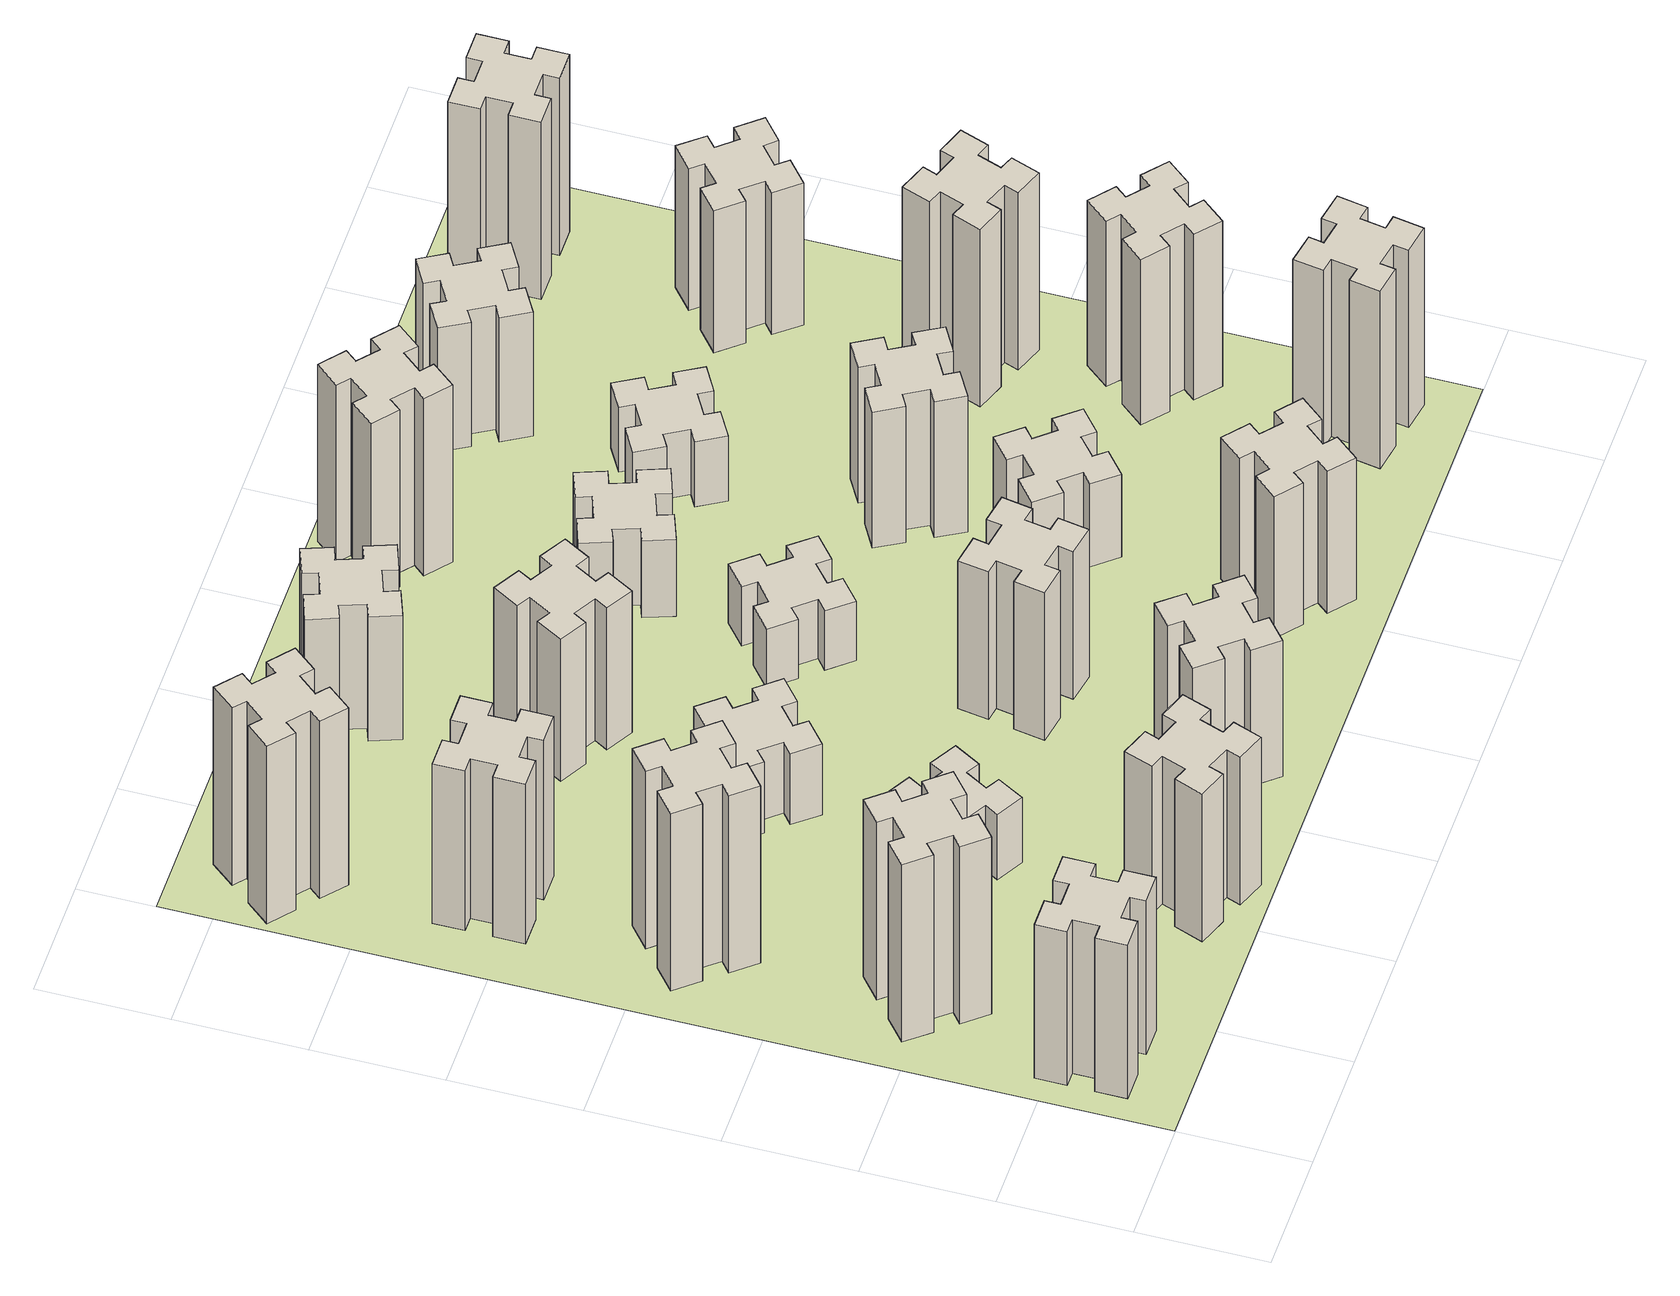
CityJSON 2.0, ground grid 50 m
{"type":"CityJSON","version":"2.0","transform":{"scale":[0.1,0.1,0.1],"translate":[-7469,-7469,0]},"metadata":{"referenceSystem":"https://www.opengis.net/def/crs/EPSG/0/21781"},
"CityObjects":{
"building1":{"type":"Building","attributes":{"class":"1000","function":"1000","usage":"1000","yearOfConstruction":2016,"roofType":"1000","measuredHeight":78,"storeysAboveGround":30,"storeysBelowGround":0},"geometry":[{"type":"Solid","lod":"1","boundaries":[[[[0,1,2,3,4,5,6,7,8,9,10,11,12,13,14,15,16,17,18,19]],[[17,16,20,21]],[[16,15,22,20]],[[15,14,23,22]],[[14,13,24,23]],[[13,12,25,24]],[[12,11,26,25]],[[11,10,27,26]],[[10,9,28,27]],[[9,8,29,28]],[[8,7,30,29]],[[7,6,31,30]],[[6,5,32,31]],[[5,4,33,32]],[[4,3,34,33]],[[3,2,35,34]],[[2,1,36,35]],[[1,0,37,36]],[[0,19,38,37]],[[19,18,39,38]],[[18,17,21,39]],[[24,25,26,27,28,29,30,31,32,33,34,35,36,37,38,39,21,20,22,23]]]]}]},
"building2":{"type":"Building","attributes":{"class":"1000","function":"1000","usage":"1000","yearOfConstruction":2016,"roofType":"1000","measuredHeight":90,"storeysAboveGround":30,"storeysBelowGround":0},"geometry":[{"type":"Solid","lod":"1","boundaries":[[[[40,41,42,43,44,45,46,47,48,49,50,51,52,53,54,55,56,57,58,59]],[[57,56,60,61]],[[56,55,62,60]],[[55,54,63,62]],[[54,53,64,63]],[[53,52,65,64]],[[52,51,66,65]],[[51,50,67,66]],[[50,49,68,67]],[[49,48,69,68]],[[48,47,70,69]],[[47,46,71,70]],[[46,45,72,71]],[[45,44,73,72]],[[44,43,74,73]],[[43,42,75,74]],[[42,41,76,75]],[[41,40,77,76]],[[40,59,78,77]],[[59,58,79,78]],[[58,57,61,79]],[[64,65,66,67,68,69,70,71,72,73,74,75,76,77,78,79,61,60,62,63]]]]}]},
"building3":{"type":"Building","attributes":{"class":"1000","function":"1000","usage":"1000","yearOfConstruction":2016,"roofType":"1000","measuredHeight":90,"storeysAboveGround":30,"storeysBelowGround":0},"geometry":[{"type":"Solid","lod":"1","boundaries":[[[[80,81,82,83,84,85,86,87,88,89,90,91,92,93,94,95,96,97,98,99]],[[97,96,100,101]],[[96,95,102,100]],[[95,94,103,102]],[[94,93,104,103]],[[93,92,105,104]],[[92,91,106,105]],[[91,90,107,106]],[[90,89,108,107]],[[89,88,109,108]],[[88,87,110,109]],[[87,86,111,110]],[[86,85,112,111]],[[85,84,113,112]],[[84,83,114,113]],[[83,82,115,114]],[[82,81,116,115]],[[81,80,117,116]],[[80,99,118,117]],[[99,98,119,118]],[[98,97,101,119]],[[104,105,106,107,108,109,110,111,112,113,114,115,116,117,118,119,101,100,102,103]]]]}]},
"building4":{"type":"Building","attributes":{"class":"1000","function":"1000","usage":"1000","yearOfConstruction":2016,"roofType":"1000","measuredHeight":81,"storeysAboveGround":30,"storeysBelowGround":0},"geometry":[{"type":"Solid","lod":"1","boundaries":[[[[120,121,122,123,124,125,126,127,128,129,130,131,132,133,134,135,136,137,138,139]],[[137,136,140,141]],[[136,135,142,140]],[[135,134,143,142]],[[134,133,144,143]],[[133,132,145,144]],[[132,131,146,145]],[[131,130,147,146]],[[130,129,148,147]],[[129,128,149,148]],[[128,127,150,149]],[[127,126,151,150]],[[126,125,152,151]],[[125,124,153,152]],[[124,123,154,153]],[[123,122,155,154]],[[122,121,156,155]],[[121,120,157,156]],[[120,139,158,157]],[[139,138,159,158]],[[138,137,141,159]],[[144,145,146,147,148,149,150,151,152,153,154,155,156,157,158,159,141,140,142,143]]]]}]},
"building5":{"type":"Building","attributes":{"class":"1000","function":"1000","usage":"1000","yearOfConstruction":2016,"roofType":"1000","measuredHeight":75,"storeysAboveGround":30,"storeysBelowGround":0},"geometry":[{"type":"Solid","lod":"1","boundaries":[[[[160,161,162,163,164,165,166,167,168,169,170,171,172,173,174,175,176,177,178,179]],[[177,176,180,181]],[[176,175,182,180]],[[175,174,183,182]],[[174,173,184,183]],[[173,172,185,184]],[[172,171,186,185]],[[171,170,187,186]],[[170,169,188,187]],[[169,168,189,188]],[[168,167,190,189]],[[167,166,191,190]],[[166,165,192,191]],[[165,164,193,192]],[[164,163,194,193]],[[163,162,195,194]],[[162,161,196,195]],[[161,160,197,196]],[[160,179,198,197]],[[179,178,199,198]],[[178,177,181,199]],[[184,185,186,187,188,189,190,191,192,193,194,195,196,197,198,199,181,180,182,183]]]]}]},
"building6":{"type":"Building","attributes":{"class":"1000","function":"1000","usage":"1000","yearOfConstruction":2016,"roofType":"1000","measuredHeight":90,"storeysAboveGround":30,"storeysBelowGround":0},"geometry":[{"type":"Solid","lod":"1","boundaries":[[[[200,201,202,203,204,205,206,207,208,209,210,211,212,213,214,215,216,217,218,219]],[[217,216,220,221]],[[216,215,222,220]],[[215,214,223,222]],[[214,213,224,223]],[[213,212,225,224]],[[212,211,226,225]],[[211,210,227,226]],[[210,209,228,227]],[[209,208,229,228]],[[208,207,230,229]],[[207,206,231,230]],[[206,205,232,231]],[[205,204,233,232]],[[204,203,234,233]],[[203,202,235,234]],[[202,201,236,235]],[[201,200,237,236]],[[200,219,238,237]],[[219,218,239,238]],[[218,217,221,239]],[[224,225,226,227,228,229,230,231,232,233,234,235,236,237,238,239,221,220,222,223]]]]}]},
"building7":{"type":"Building","attributes":{"class":"1000","function":"1000","usage":"1000","yearOfConstruction":2016,"roofType":"1000","measuredHeight":33,"storeysAboveGround":30,"storeysBelowGround":0},"geometry":[{"type":"Solid","lod":"1","boundaries":[[[[240,241,242,243,244,245,246,247,248,249,250,251,252,253,254,255,256,257,258,259]],[[257,256,260,261]],[[256,255,262,260]],[[255,254,263,262]],[[254,253,264,263]],[[253,252,265,264]],[[252,251,266,265]],[[251,250,267,266]],[[250,249,268,267]],[[249,248,269,268]],[[248,247,270,269]],[[247,246,271,270]],[[246,245,272,271]],[[245,244,273,272]],[[244,243,274,273]],[[243,242,275,274]],[[242,241,276,275]],[[241,240,277,276]],[[240,259,278,277]],[[259,258,279,278]],[[258,257,261,279]],[[264,265,266,267,268,269,270,271,272,273,274,275,276,277,278,279,261,260,262,263]]]]}]},
"building8":{"type":"Building","attributes":{"class":"1000","function":"1000","usage":"1000","yearOfConstruction":2016,"roofType":"1000","measuredHeight":36,"storeysAboveGround":30,"storeysBelowGround":0},"geometry":[{"type":"Solid","lod":"1","boundaries":[[[[280,281,282,283,284,285,286,287,288,289,290,291,292,293,294,295,296,297,298,299]],[[297,296,300,301]],[[296,295,302,300]],[[295,294,303,302]],[[294,293,304,303]],[[293,292,305,304]],[[292,291,306,305]],[[291,290,307,306]],[[290,289,308,307]],[[289,288,309,308]],[[288,287,310,309]],[[287,286,311,310]],[[286,285,312,311]],[[285,284,313,312]],[[284,283,314,313]],[[283,282,315,314]],[[282,281,316,315]],[[281,280,317,316]],[[280,299,318,317]],[[299,298,319,318]],[[298,297,301,319]],[[304,305,306,307,308,309,310,311,312,313,314,315,316,317,318,319,301,300,302,303]]]]}]},
"building9":{"type":"Building","attributes":{"class":"1000","function":"1000","usage":"1000","yearOfConstruction":2016,"roofType":"1000","measuredHeight":69,"storeysAboveGround":30,"storeysBelowGround":0},"geometry":[{"type":"Solid","lod":"1","boundaries":[[[[320,321,322,323,324,325,326,327,328,329,330,331,332,333,334,335,336,337,338,339]],[[337,336,340,341]],[[336,335,342,340]],[[335,334,343,342]],[[334,333,344,343]],[[333,332,345,344]],[[332,331,346,345]],[[331,330,347,346]],[[330,329,348,347]],[[329,328,349,348]],[[328,327,350,349]],[[327,326,351,350]],[[326,325,352,351]],[[325,324,353,352]],[[324,323,354,353]],[[323,322,355,354]],[[322,321,356,355]],[[321,320,357,356]],[[320,339,358,357]],[[339,338,359,358]],[[338,337,341,359]],[[344,345,346,347,348,349,350,351,352,353,354,355,356,357,358,359,341,340,342,343]]]]}]},
"building10":{"type":"Building","attributes":{"class":"1000","function":"1000","usage":"1000","yearOfConstruction":2016,"roofType":"1000","measuredHeight":72,"storeysAboveGround":30,"storeysBelowGround":0},"geometry":[{"type":"Solid","lod":"1","boundaries":[[[[360,361,362,363,364,365,366,367,368,369,370,371,372,373,374,375,376,377,378,379]],[[377,376,380,381]],[[376,375,382,380]],[[375,374,383,382]],[[374,373,384,383]],[[373,372,385,384]],[[372,371,386,385]],[[371,370,387,386]],[[370,369,388,387]],[[369,368,389,388]],[[368,367,390,389]],[[367,366,391,390]],[[366,365,392,391]],[[365,364,393,392]],[[364,363,394,393]],[[363,362,395,394]],[[362,361,396,395]],[[361,360,397,396]],[[360,379,398,397]],[[379,378,399,398]],[[378,377,381,399]],[[384,385,386,387,388,389,390,391,392,393,394,395,396,397,398,399,381,380,382,383]]]]}]},
"building11":{"type":"Building","attributes":{"class":"1000","function":"1000","usage":"1000","yearOfConstruction":2016,"roofType":"1000","measuredHeight":63,"storeysAboveGround":30,"storeysBelowGround":0},"geometry":[{"type":"Solid","lod":"1","boundaries":[[[[400,401,402,403,404,405,406,407,408,409,410,411,412,413,414,415,416,417,418,419]],[[417,416,420,421]],[[416,415,422,420]],[[415,414,423,422]],[[414,413,424,423]],[[413,412,425,424]],[[412,411,426,425]],[[411,410,427,426]],[[410,409,428,427]],[[409,408,429,428]],[[408,407,430,429]],[[407,406,431,430]],[[406,405,432,431]],[[405,404,433,432]],[[404,403,434,433]],[[403,402,435,434]],[[402,401,436,435]],[[401,400,437,436]],[[400,419,438,437]],[[419,418,439,438]],[[418,417,421,439]],[[424,425,426,427,428,429,430,431,432,433,434,435,436,437,438,439,421,420,422,423]]]]}]},
"building12":{"type":"Building","attributes":{"class":"1000","function":"1000","usage":"1000","yearOfConstruction":2016,"roofType":"1000","measuredHeight":75,"storeysAboveGround":30,"storeysBelowGround":0},"geometry":[{"type":"Solid","lod":"1","boundaries":[[[[440,441,442,443,444,445,446,447,448,449,450,451,452,453,454,455,456,457,458,459]],[[457,456,460,461]],[[456,455,462,460]],[[455,454,463,462]],[[454,453,464,463]],[[453,452,465,464]],[[452,451,466,465]],[[451,450,467,466]],[[450,449,468,467]],[[449,448,469,468]],[[448,447,470,469]],[[447,446,471,470]],[[446,445,472,471]],[[445,444,473,472]],[[444,443,474,473]],[[443,442,475,474]],[[442,441,476,475]],[[441,440,477,476]],[[440,459,478,477]],[[459,458,479,478]],[[458,457,461,479]],[[464,465,466,467,468,469,470,471,472,473,474,475,476,477,478,479,461,460,462,463]]]]}]},
"building13":{"type":"Building","attributes":{"class":"1000","function":"1000","usage":"1000","yearOfConstruction":2016,"roofType":"1000","measuredHeight":30,"storeysAboveGround":30,"storeysBelowGround":0},"geometry":[{"type":"Solid","lod":"1","boundaries":[[[[480,481,482,483,484,485,486,487,488,489,490,491,492,493,494,495,496,497,498,499]],[[497,496,500,501]],[[496,495,502,500]],[[495,494,503,502]],[[494,493,504,503]],[[493,492,505,504]],[[492,491,506,505]],[[491,490,507,506]],[[490,489,508,507]],[[489,488,509,508]],[[488,487,510,509]],[[487,486,511,510]],[[486,485,512,511]],[[485,484,513,512]],[[484,483,514,513]],[[483,482,515,514]],[[482,481,516,515]],[[481,480,517,516]],[[480,499,518,517]],[[499,498,519,518]],[[498,497,501,519]],[[504,505,506,507,508,509,510,511,512,513,514,515,516,517,518,519,501,500,502,503]]]]}]},
"building14":{"type":"Building","attributes":{"class":"1000","function":"1000","usage":"1000","yearOfConstruction":2016,"roofType":"1000","measuredHeight":72,"storeysAboveGround":30,"storeysBelowGround":0},"geometry":[{"type":"Solid","lod":"1","boundaries":[[[[520,521,522,523,524,525,526,527,528,529,530,531,532,533,534,535,536,537,538,539]],[[537,536,540,541]],[[536,535,542,540]],[[535,534,543,542]],[[534,533,544,543]],[[533,532,545,544]],[[532,531,546,545]],[[531,530,547,546]],[[530,529,548,547]],[[529,528,549,548]],[[528,527,550,549]],[[527,526,551,550]],[[526,525,552,551]],[[525,524,553,552]],[[524,523,554,553]],[[523,522,555,554]],[[522,521,556,555]],[[521,520,557,556]],[[520,539,558,557]],[[539,538,559,558]],[[538,537,541,559]],[[544,545,546,547,548,549,550,551,552,553,554,555,556,557,558,559,541,540,542,543]]]]}]},
"building15":{"type":"Building","attributes":{"class":"1000","function":"1000","usage":"1000","yearOfConstruction":2016,"roofType":"1000","measuredHeight":39,"storeysAboveGround":30,"storeysBelowGround":0},"geometry":[{"type":"Solid","lod":"1","boundaries":[[[[560,561,562,563,564,565,566,567,568,569,570,571,572,573,574,575,576,577,578,579]],[[577,576,580,581]],[[576,575,582,580]],[[575,574,583,582]],[[574,573,584,583]],[[573,572,585,584]],[[572,571,586,585]],[[571,570,587,586]],[[570,569,588,587]],[[569,568,589,588]],[[568,567,590,589]],[[567,566,591,590]],[[566,565,592,591]],[[565,564,593,592]],[[564,563,594,593]],[[563,562,595,594]],[[562,561,596,595]],[[561,560,597,596]],[[560,579,598,597]],[[579,578,599,598]],[[578,577,581,599]],[[584,585,586,587,588,589,590,591,592,593,594,595,596,597,598,599,581,580,582,583]]]]}]},
"building16":{"type":"Building","attributes":{"class":"1000","function":"1000","usage":"1000","yearOfConstruction":2016,"roofType":"1000","measuredHeight":90,"storeysAboveGround":30,"storeysBelowGround":0},"geometry":[{"type":"Solid","lod":"1","boundaries":[[[[600,601,602,603,604,605,606,607,608,609,610,611,612,613,614,615,616,617,618,619]],[[617,616,620,621]],[[616,615,622,620]],[[615,614,623,622]],[[614,613,624,623]],[[613,612,625,624]],[[612,611,626,625]],[[611,610,627,626]],[[610,609,628,627]],[[609,608,629,628]],[[608,607,630,629]],[[607,606,631,630]],[[606,605,632,631]],[[605,604,633,632]],[[604,603,634,633]],[[603,602,635,634]],[[602,601,636,635]],[[601,600,637,636]],[[600,619,638,637]],[[619,618,639,638]],[[618,617,621,639]],[[624,625,626,627,628,629,630,631,632,633,634,635,636,637,638,639,621,620,622,623]]]]}]},
"building17":{"type":"Building","attributes":{"class":"1000","function":"1000","usage":"1000","yearOfConstruction":2016,"roofType":"1000","measuredHeight":42,"storeysAboveGround":30,"storeysBelowGround":0},"geometry":[{"type":"Solid","lod":"1","boundaries":[[[[640,641,642,643,644,645,646,647,648,649,650,651,652,653,654,655,656,657,658,659]],[[657,656,660,661]],[[656,655,662,660]],[[655,654,663,662]],[[654,653,664,663]],[[653,652,665,664]],[[652,651,666,665]],[[651,650,667,666]],[[650,649,668,667]],[[649,648,669,668]],[[648,647,670,669]],[[647,646,671,670]],[[646,645,672,671]],[[645,644,673,672]],[[644,643,674,673]],[[643,642,675,674]],[[642,641,676,675]],[[641,640,677,676]],[[640,659,678,677]],[[659,658,679,678]],[[658,657,661,679]],[[664,665,666,667,668,669,670,671,672,673,674,675,676,677,678,679,661,660,662,663]]]]}]},
"building18":{"type":"Building","attributes":{"class":"1000","function":"1000","usage":"1000","yearOfConstruction":2016,"roofType":"1000","measuredHeight":69,"storeysAboveGround":30,"storeysBelowGround":0},"geometry":[{"type":"Solid","lod":"1","boundaries":[[[[680,681,682,683,684,685,686,687,688,689,690,691,692,693,694,695,696,697,698,699]],[[697,696,700,701]],[[696,695,702,700]],[[695,694,703,702]],[[694,693,704,703]],[[693,692,705,704]],[[692,691,706,705]],[[691,690,707,706]],[[690,689,708,707]],[[689,688,709,708]],[[688,687,710,709]],[[687,686,711,710]],[[686,685,712,711]],[[685,684,713,712]],[[684,683,714,713]],[[683,682,715,714]],[[682,681,716,715]],[[681,680,717,716]],[[680,699,718,717]],[[699,698,719,718]],[[698,697,701,719]],[[704,705,706,707,708,709,710,711,712,713,714,715,716,717,718,719,701,700,702,703]]]]}]},
"building19":{"type":"Building","attributes":{"class":"1000","function":"1000","usage":"1000","yearOfConstruction":2016,"roofType":"1000","measuredHeight":33,"storeysAboveGround":30,"storeysBelowGround":0},"geometry":[{"type":"Solid","lod":"1","boundaries":[[[[720,721,722,723,724,725,726,727,728,729,730,731,732,733,734,735,736,737,738,739]],[[737,736,740,741]],[[736,735,742,740]],[[735,734,743,742]],[[734,733,744,743]],[[733,732,745,744]],[[732,731,746,745]],[[731,730,747,746]],[[730,729,748,747]],[[729,728,749,748]],[[728,727,750,749]],[[727,726,751,750]],[[726,725,752,751]],[[725,724,753,752]],[[724,723,754,753]],[[723,722,755,754]],[[722,721,756,755]],[[721,720,757,756]],[[720,739,758,757]],[[739,738,759,758]],[[738,737,741,759]],[[744,745,746,747,748,749,750,751,752,753,754,755,756,757,758,759,741,740,742,743]]]]}]},
"building20":{"type":"Building","attributes":{"class":"1000","function":"1000","usage":"1000","yearOfConstruction":2016,"roofType":"1000","measuredHeight":90,"storeysAboveGround":30,"storeysBelowGround":0},"geometry":[{"type":"Solid","lod":"1","boundaries":[[[[760,761,762,763,764,765,766,767,768,769,770,771,772,773,774,775,776,777,778,779]],[[777,776,780,781]],[[776,775,782,780]],[[775,774,783,782]],[[774,773,784,783]],[[773,772,785,784]],[[772,771,786,785]],[[771,770,787,786]],[[770,769,788,787]],[[769,768,789,788]],[[768,767,790,789]],[[767,766,791,790]],[[766,765,792,791]],[[765,764,793,792]],[[764,763,794,793]],[[763,762,795,794]],[[762,761,796,795]],[[761,760,797,796]],[[760,779,798,797]],[[779,778,799,798]],[[778,777,781,799]],[[784,785,786,787,788,789,790,791,792,793,794,795,796,797,798,799,781,780,782,783]]]]}]},
"building21":{"type":"Building","attributes":{"class":"1000","function":"1000","usage":"1000","yearOfConstruction":2016,"roofType":"1000","measuredHeight":63,"storeysAboveGround":30,"storeysBelowGround":0},"geometry":[{"type":"Solid","lod":"1","boundaries":[[[[800,801,802,803,804,805,806,807,808,809,810,811,812,813,814,815,816,817,818,819]],[[817,816,820,821]],[[816,815,822,820]],[[815,814,823,822]],[[814,813,824,823]],[[813,812,825,824]],[[812,811,826,825]],[[811,810,827,826]],[[810,809,828,827]],[[809,808,829,828]],[[808,807,830,829]],[[807,806,831,830]],[[806,805,832,831]],[[805,804,833,832]],[[804,803,834,833]],[[803,802,835,834]],[[802,801,836,835]],[[801,800,837,836]],[[800,819,838,837]],[[819,818,839,838]],[[818,817,821,839]],[[824,825,826,827,828,829,830,831,832,833,834,835,836,837,838,839,821,820,822,823]]]]}]},
"building22":{"type":"Building","attributes":{"class":"1000","function":"1000","usage":"1000","yearOfConstruction":2016,"roofType":"1000","measuredHeight":84,"storeysAboveGround":30,"storeysBelowGround":0},"geometry":[{"type":"Solid","lod":"1","boundaries":[[[[840,841,842,843,844,845,846,847,848,849,850,851,852,853,854,855,856,857,858,859]],[[857,856,860,861]],[[856,855,862,860]],[[855,854,863,862]],[[854,853,864,863]],[[853,852,865,864]],[[852,851,866,865]],[[851,850,867,866]],[[850,849,868,867]],[[849,848,869,868]],[[848,847,870,869]],[[847,846,871,870]],[[846,845,872,871]],[[845,844,873,872]],[[844,843,874,873]],[[843,842,875,874]],[[842,841,876,875]],[[841,840,877,876]],[[840,859,878,877]],[[859,858,879,878]],[[858,857,861,879]],[[864,865,866,867,868,869,870,871,872,873,874,875,876,877,878,879,861,860,862,863]]]]}]},
"building23":{"type":"Building","attributes":{"class":"1000","function":"1000","usage":"1000","yearOfConstruction":2016,"roofType":"1000","measuredHeight":90,"storeysAboveGround":30,"storeysBelowGround":0},"geometry":[{"type":"Solid","lod":"1","boundaries":[[[[880,881,882,883,884,885,886,887,888,889,890,891,892,893,894,895,896,897,898,899]],[[897,896,900,901]],[[896,895,902,900]],[[895,894,903,902]],[[894,893,904,903]],[[893,892,905,904]],[[892,891,906,905]],[[891,890,907,906]],[[890,889,908,907]],[[889,888,909,908]],[[888,887,910,909]],[[887,886,911,910]],[[886,885,912,911]],[[885,884,913,912]],[[884,883,914,913]],[[883,882,915,914]],[[882,881,916,915]],[[881,880,917,916]],[[880,899,918,917]],[[899,898,919,918]],[[898,897,901,919]],[[904,905,906,907,908,909,910,911,912,913,914,915,916,917,918,919,901,900,902,903]]]]}]},
"building24":{"type":"Building","attributes":{"class":"1000","function":"1000","usage":"1000","yearOfConstruction":2016,"roofType":"1000","measuredHeight":72,"storeysAboveGround":30,"storeysBelowGround":0},"geometry":[{"type":"Solid","lod":"1","boundaries":[[[[920,921,922,923,924,925,926,927,928,929,930,931,932,933,934,935,936,937,938,939]],[[937,936,940,941]],[[936,935,942,940]],[[935,934,943,942]],[[934,933,944,943]],[[933,932,945,944]],[[932,931,946,945]],[[931,930,947,946]],[[930,929,948,947]],[[929,928,949,948]],[[928,927,950,949]],[[927,926,951,950]],[[926,925,952,951]],[[925,924,953,952]],[[924,923,954,953]],[[923,922,955,954]],[[922,921,956,955]],[[921,920,957,956]],[[920,939,958,957]],[[939,938,959,958]],[[938,937,941,959]],[[944,945,946,947,948,949,950,951,952,953,954,955,956,957,958,959,941,940,942,943]]]]}]},
"building25":{"type":"Building","attributes":{"class":"1000","function":"1000","usage":"1000","yearOfConstruction":2016,"roofType":"1000","measuredHeight":90,"storeysAboveGround":30,"storeysBelowGround":0},"geometry":[{"type":"Solid","lod":"1","boundaries":[[[[960,961,962,963,964,965,966,967,968,969,970,971,972,973,974,975,976,977,978,979]],[[977,976,980,981]],[[976,975,982,980]],[[975,974,983,982]],[[974,973,984,983]],[[973,972,985,984]],[[972,971,986,985]],[[971,970,987,986]],[[970,969,988,987]],[[969,968,989,988]],[[968,967,990,989]],[[967,966,991,990]],[[966,965,992,991]],[[965,964,993,992]],[[964,963,994,993]],[[963,962,995,994]],[[962,961,996,995]],[[961,960,997,996]],[[960,979,998,997]],[[979,978,999,998]],[[978,977,981,999]],[[984,985,986,987,988,989,990,991,992,993,994,995,996,997,998,999,981,980,982,983]]]]}]},
"landuse1":{"type":"LandUse","attributes":{"name":"plot1","function":"1010"},"geometry":[{"type":"MultiSurface","lod":"1","boundaries":[[[1000,1001,1002,1003]]]}]}
},
"vertices":[
[165,425,0],[165,325,0],[105,325,0],[105,205,0],[225,205,0],[225,265,0],[325,265,0],[325,205,0],[445,205,0],[445,325,0],[385,325,0],[385,425,0],[445,425,0],[445,545,0],[325,545,0],[325,485,0],[225,485,0],[225,545,0],[105,545,0],[105,425,0],[225,485,780],[225,545,780],[325,485,780],[325,545,780],[445,545,780],[445,425,780],[385,425,780],[385,325,780],[445,325,780],[445,205,780],[325,205,780],[325,265,780],[225,265,780],[225,205,780],[105,205,780],[105,325,780],[165,325,780],[165,425,780],[105,425,780],[105,545,780],
[492,1048,0],[427,1124,0],[473,1163,0],[396,1255,0],[304,1178,0],[343,1132,0],[266,1067,0],[228,1113,0],[136,1036,0],[213,944,0],[259,983,0],[323,906,0],[277,868,0],[354,776,0],[446,853,0],[408,899,0],[484,963,0],[523,917,0],[615,994,0],[538,1086,0],[484,963,900],[523,917,900],[408,899,900],[446,853,900],[354,776,900],[277,868,900],[323,906,900],[259,983,900],[213,944,900],[136,1036,900],[228,1113,900],[266,1067,900],[343,1132,900],[304,1178,900],[396,1255,900],[473,1163,900],[427,1124,900],[492,1048,900],[538,1086,900],[615,994,900],
[492,1888,0],[427,1964,0],[473,2003,0],[396,2095,0],[304,2018,0],[343,1972,0],[266,1907,0],[228,1953,0],[136,1876,0],[213,1784,0],[259,1823,0],[323,1746,0],[277,1708,0],[354,1616,0],[446,1693,0],[408,1739,0],[484,1803,0],[523,1757,0],[615,1834,0],[538,1926,0],[484,1803,900],[523,1757,900],[408,1739,900],[446,1693,900],[354,1616,900],[277,1708,900],[323,1746,900],[259,1823,900],[213,1784,900],[136,1876,900],[228,1953,900],[266,1907,900],[343,1972,900],[304,2018,900],[396,2095,900],[473,2003,900],[427,1964,900],[492,1888,900],[538,1926,900],[615,1834,900],
[485,2545,0],[485,2645,0],[545,2645,0],[545,2765,0],[425,2765,0],[425,2705,0],[325,2705,0],[325,2765,0],[205,2765,0],[205,2645,0],[265,2645,0],[265,2545,0],[205,2545,0],[205,2425,0],[325,2425,0],[325,2485,0],[425,2485,0],[425,2425,0],[545,2425,0],[545,2545,0],[425,2485,810],[425,2425,810],[325,2485,810],[325,2425,810],[205,2425,810],[205,2545,810],[265,2545,810],[265,2645,810],[205,2645,810],[205,2765,810],[325,2765,810],[325,2705,810],[425,2705,810],[425,2765,810],[545,2765,810],[545,2645,810],[485,2645,810],[485,2545,810],[545,2545,810],[545,2425,810],
[1029,360,0],[995,266,0],[939,287,0],[897,174,0],[1010,133,0],[1031,189,0],[1125,155,0],[1104,99,0],[1217,57,0],[1258,170,0],[1202,191,0],[1236,285,0],[1292,264,0],[1333,377,0],[1220,418,0],[1200,362,0],[1106,396,0],[1127,452,0],[1014,493,0],[973,380,0],[1106,396,750],[1127,452,750],[1200,362,750],[1220,418,750],[1333,377,750],[1292,264,750],[1236,285,750],[1202,191,750],[1258,170,750],[1217,57,750],[1104,99,750],[1125,155,750],[1031,189,750],[1010,133,750],[897,174,750],[939,287,750],[995,266,750],[1029,360,750],[973,380,750],[1014,493,750],
[384,3387,0],[308,3452,0],[346,3498,0],[254,3575,0],[177,3483,0],[223,3444,0],[159,3368,0],[113,3406,0],[36,3314,0],[128,3237,0],[166,3283,0],[243,3219,0],[204,3173,0],[296,3096,0],[373,3188,0],[327,3226,0],[392,3303,0],[438,3264,0],[515,3356,0],[423,3433,0],[392,3303,900],[438,3264,900],[327,3226,900],[373,3188,900],[296,3096,900],[204,3173,900],[243,3219,900],[166,3283,900],[128,3237,900],[36,3314,900],[113,3406,900],[159,3368,900],[223,3444,900],[177,3483,900],[254,3575,900],[346,3498,900],[308,3452,900],[384,3387,900],[423,3433,900],[515,3356,900],
[1086,1017,0],[1136,1104,0],[1188,1074,0],[1248,1178,0],[1144,1238,0],[1114,1186,0],[1027,1236,0],[1057,1288,0],[953,1348,0],[893,1244,0],[945,1214,0],[895,1127,0],[843,1157,0],[783,1053,0],[887,993,0],[917,1045,0],[1004,995,0],[974,943,0],[1078,883,0],[1138,987,0],[1004,995,330],[974,943,330],[917,1045,330],[887,993,330],[783,1053,330],[843,1157,330],[895,1127,330],[945,1214,330],[893,1244,330],[953,1348,330],[1057,1288,330],[1027,1236,330],[1114,1186,330],[1144,1238,330],[1248,1178,330],[1188,1074,330],[1136,1104,330],[1086,1017,330],[1138,987,330],[1078,883,330],
[1083,1972,0],[1006,1907,0],[968,1953,0],[876,1876,0],[953,1784,0],[999,1823,0],[1063,1746,0],[1017,1708,0],[1094,1616,0],[1186,1693,0],[1148,1739,0],[1224,1803,0],[1263,1757,0],[1355,1834,0],[1278,1926,0],[1232,1888,0],[1167,1964,0],[1213,2003,0],[1136,2095,0],[1044,2018,0],[1167,1964,360],[1213,2003,360],[1232,1888,360],[1278,1926,360],[1355,1834,360],[1263,1757,360],[1224,1803,360],[1148,1739,360],[1186,1693,360],[1094,1616,360],[1017,1708,360],[1063,1746,360],[999,1823,360],[953,1784,360],[876,1876,360],[968,1953,360],[1006,1907,360],[1083,1972,360],[1044,2018,360],[1136,2095,360],
[1639,343,0],[1703,266,0],[1657,228,0],[1734,136,0],[1826,213,0],[1788,259,0],[1864,323,0],[1903,277,0],[1995,354,0],[1918,446,0],[1872,408,0],[1807,484,0],[1853,523,0],[1776,615,0],[1684,538,0],[1723,492,0],[1646,427,0],[1608,473,0],[1516,396,0],[1593,304,0],[1646,427,690],[1608,473,690],[1723,492,690],[1684,538,690],[1776,615,690],[1853,523,690],[1807,484,690],[1872,408,690],[1918,446,690],[1995,354,690],[1903,277,690],[1864,323,690],[1788,259,690],[1826,213,690],[1734,136,690],[1657,228,690],[1703,266,690],[1639,343,690],[1593,304,690],[1516,396,690],
[1314,2666,0],[1227,2716,0],[1257,2768,0],[1153,2828,0],[1093,2724,0],[1145,2694,0],[1095,2607,0],[1043,2637,0],[983,2533,0],[1087,2473,0],[1117,2525,0],[1204,2475,0],[1174,2423,0],[1278,2363,0],[1338,2467,0],[1286,2497,0],[1336,2584,0],[1388,2554,0],[1448,2658,0],[1344,2718,0],[1336,2584,720],[1388,2554,720],[1286,2497,720],[1338,2467,720],[1278,2363,720],[1174,2423,720],[1204,2475,720],[1117,2525,720],[1087,2473,720],[983,2533,720],[1043,2637,720],[1095,2607,720],[1145,2694,720],[1093,2724,720],[1153,2828,720],[1257,2768,720],[1227,2716,720],[1314,2666,720],[1344,2718,720],[1448,2658,720],
[1125,3456,0],[1031,3422,0],[1010,3478,0],[897,3437,0],[939,3324,0],[995,3345,0],[1029,3251,0],[973,3230,0],[1014,3117,0],[1127,3159,0],[1106,3215,0],[1200,3249,0],[1220,3193,0],[1333,3234,0],[1292,3347,0],[1236,3326,0],[1202,3420,0],[1258,3440,0],[1217,3553,0],[1104,3512,0],[1202,3420,630],[1258,3440,630],[1236,3326,630],[1292,3347,630],[1333,3234,630],[1220,3193,630],[1200,3249,630],[1106,3215,630],[1127,3159,630],[1014,3117,630],[973,3230,630],[1029,3251,630],[995,3345,630],[939,3324,630],[897,3437,630],[1010,3478,630],[1031,3422,630],[1125,3456,630],[1104,3512,630],[1217,3553,630],
[1955,1047,0],[1972,1145,0],[2031,1135,0],[2052,1253,0],[1934,1274,0],[1924,1215,0],[1825,1232,0],[1836,1291,0],[1717,1312,0],[1697,1194,0],[1756,1184,0],[1738,1085,0],[1679,1096,0],[1658,977,0],[1777,957,0],[1787,1016,0],[1885,998,0],[1875,939,0],[1993,918,0],[2014,1037,0],[1885,998,750],[1875,939,750],[1787,1016,750],[1777,957,750],[1658,977,750],[1679,1096,750],[1738,1085,750],[1756,1184,750],[1697,1194,750],[1717,1312,750],[1836,1291,750],[1825,1232,750],[1924,1215,750],[1934,1274,750],[2052,1253,750],[2031,1135,750],[1972,1145,750],[1955,1047,750],[2014,1037,750],[1993,918,750],
[1972,1988,0],[1907,2064,0],[1953,2103,0],[1876,2195,0],[1784,2118,0],[1823,2072,0],[1746,2007,0],[1708,2053,0],[1616,1976,0],[1693,1884,0],[1739,1923,0],[1803,1846,0],[1757,1808,0],[1834,1716,0],[1926,1793,0],[1888,1839,0],[1964,1903,0],[2003,1857,0],[2095,1934,0],[2018,2026,0],[1964,1903,300],[2003,1857,300],[1888,1839,300],[1926,1793,300],[1834,1716,300],[1757,1808,300],[1803,1846,300],[1739,1923,300],[1693,1884,300],[1616,1976,300],[1708,2053,300],[1746,2007,300],[1823,2072,300],[1784,2118,300],[1876,2195,300],[1953,2103,300],[1907,2064,300],[1972,1988,300],[2018,2026,300],[2095,1934,300],
[2486,323,0],[2563,259,0],[2524,213,0],[2616,136,0],[2693,228,0],[2647,266,0],[2712,343,0],[2758,304,0],[2835,396,0],[2743,473,0],[2704,427,0],[2628,492,0],[2666,538,0],[2574,615,0],[2497,523,0],[2543,484,0],[2479,408,0],[2433,446,0],[2356,354,0],[2448,277,0],[2479,408,720],[2433,446,720],[2543,484,720],[2497,523,720],[2574,615,720],[2666,538,720],[2628,492,720],[2704,427,720],[2743,473,720],[2835,396,720],[2758,304,720],[2712,343,720],[2647,266,720],[2693,228,720],[2616,136,720],[2524,213,720],[2563,259,720],[2486,323,720],[2448,277,720],[2356,354,720],
[1946,2475,0],[2040,2509,0],[2060,2453,0],[2173,2494,0],[2132,2607,0],[2076,2586,0],[2042,2680,0],[2098,2700,0],[2057,2813,0],[1944,2772,0],[1965,2716,0],[1871,2682,0],[1850,2738,0],[1737,2697,0],[1779,2584,0],[1835,2605,0],[1869,2511,0],[1813,2490,0],[1854,2377,0],[1967,2419,0],[1869,2511,390],[1813,2490,390],[1835,2605,390],[1779,2584,390],[1737,2697,390],[1850,2738,390],[1871,2682,390],[1965,2716,390],[1944,2772,390],[2057,2813,390],[2098,2700,390],[2042,2680,390],[2076,2586,390],[2132,2607,390],[2173,2494,390],[2060,2453,390],[2040,2509,390],[1946,2475,390],[1967,2419,390],[1854,2377,390],
[1746,3383,0],[1823,3319,0],[1784,3273,0],[1876,3196,0],[1953,3288,0],[1907,3326,0],[1972,3403,0],[2018,3364,0],[2095,3456,0],[2003,3533,0],[1964,3487,0],[1888,3552,0],[1926,3598,0],[1834,3675,0],[1757,3583,0],[1803,3544,0],[1739,3468,0],[1693,3506,0],[1616,3414,0],[1708,3337,0],[1739,3468,900],[1693,3506,900],[1803,3544,900],[1757,3583,900],[1834,3675,900],[1926,3598,900],[1888,3552,900],[1964,3487,900],[2003,3533,900],[2095,3456,900],[2018,3364,900],[1972,3403,900],[1907,3326,900],[1953,3288,900],[1876,3196,900],[1784,3273,900],[1823,3319,900],[1746,3383,900],[1708,3337,900],[1616,3414,900],
[2563,1332,0],[2486,1267,0],[2448,1313,0],[2356,1236,0],[2433,1144,0],[2479,1183,0],[2543,1106,0],[2497,1068,0],[2574,976,0],[2666,1053,0],[2628,1099,0],[2704,1163,0],[2743,1117,0],[2835,1194,0],[2758,1286,0],[2712,1248,0],[2647,1324,0],[2693,1363,0],[2616,1455,0],[2524,1378,0],[2647,1324,420],[2693,1363,420],[2712,1248,420],[2758,1286,420],[2835,1194,420],[2743,1117,420],[2704,1163,420],[2628,1099,420],[2666,1053,420],[2574,976,420],[2497,1068,420],[2543,1106,420],[2479,1183,420],[2433,1144,420],[2356,1236,420],[2448,1313,420],[2486,1267,420],[2563,1332,420],[2524,1378,420],[2616,1455,420],
[2475,1744,0],[2525,1657,0],[2473,1627,0],[2533,1523,0],[2637,1583,0],[2607,1635,0],[2694,1685,0],[2724,1633,0],[2828,1693,0],[2768,1797,0],[2716,1767,0],[2666,1854,0],[2718,1884,0],[2658,1988,0],[2554,1928,0],[2584,1876,0],[2497,1826,0],[2467,1878,0],[2363,1818,0],[2423,1714,0],[2497,1826,690],[2467,1878,690],[2584,1876,690],[2554,1928,690],[2658,1988,690],[2718,1884,690],[2666,1854,690],[2716,1767,690],[2768,1797,690],[2828,1693,690],[2724,1633,690],[2694,1685,690],[2607,1635,690],[2637,1583,690],[2533,1523,690],[2473,1627,690],[2525,1657,690],[2475,1744,690],[2423,1714,690],[2363,1818,690],
[2375,2584,0],[2425,2497,0],[2373,2467,0],[2433,2363,0],[2537,2423,0],[2507,2475,0],[2594,2525,0],[2624,2473,0],[2728,2533,0],[2668,2637,0],[2616,2607,0],[2566,2694,0],[2618,2724,0],[2558,2828,0],[2454,2768,0],[2484,2716,0],[2397,2666,0],[2367,2718,0],[2263,2658,0],[2323,2554,0],[2397,2666,330],[2367,2718,330],[2484,2716,330],[2454,2768,330],[2558,2828,330],[2618,2724,330],[2566,2694,330],[2616,2607,330],[2668,2637,330],[2728,2533,330],[2624,2473,330],[2594,2525,330],[2507,2475,330],[2537,2423,330],[2433,2363,330],[2373,2467,330],[2425,2497,330],[2375,2584,330],[2323,2554,330],[2263,2658,330],
[3504,475,0],[3405,492,0],[3416,551,0],[3297,572,0],[3277,454,0],[3336,444,0],[3318,345,0],[3259,356,0],[3238,237,0],[3357,217,0],[3367,276,0],[3465,258,0],[3455,199,0],[3573,178,0],[3594,297,0],[3535,307,0],[3552,405,0],[3611,395,0],[3632,513,0],[3514,534,0],[3552,405,900],[3611,395,900],[3535,307,900],[3594,297,900],[3573,178,900],[3455,199,900],[3465,258,900],[3367,276,900],[3357,217,900],[3238,237,900],[3259,356,900],[3318,345,900],[3336,444,900],[3277,454,900],[3297,572,900],[3416,551,900],[3405,492,900],[3504,475,900],[3514,534,900],[3632,513,900],
[2716,3347,0],[2666,3434,0],[2718,3464,0],[2658,3568,0],[2554,3508,0],[2584,3456,0],[2497,3406,0],[2467,3458,0],[2363,3398,0],[2423,3294,0],[2475,3324,0],[2525,3237,0],[2473,3207,0],[2533,3103,0],[2637,3163,0],[2607,3215,0],[2694,3265,0],[2724,3213,0],[2828,3273,0],[2768,3377,0],[2694,3265,630],[2724,3213,630],[2607,3215,630],[2637,3163,630],[2533,3103,630],[2473,3207,630],[2525,3237,630],[2475,3324,630],[2423,3294,630],[2363,3398,630],[2467,3458,630],[2497,3406,630],[2584,3456,630],[2554,3508,630],[2658,3568,630],[2718,3464,630],[2666,3434,630],[2716,3347,630],[2768,3377,630],[2828,3273,630],
[3487,1006,0],[3552,1083,0],[3598,1044,0],[3675,1136,0],[3583,1213,0],[3544,1167,0],[3468,1232,0],[3506,1278,0],[3414,1355,0],[3337,1263,0],[3383,1224,0],[3319,1148,0],[3273,1186,0],[3196,1094,0],[3288,1017,0],[3326,1063,0],[3403,999,0],[3364,953,0],[3456,876,0],[3533,968,0],[3403,999,840],[3364,953,840],[3326,1063,840],[3288,1017,840],[3196,1094,840],[3273,1186,840],[3319,1148,840],[3383,1224,840],[3337,1263,840],[3414,1355,840],[3506,1278,840],[3468,1232,840],[3544,1167,840],[3583,1213,840],[3675,1136,840],[3598,1044,840],[3552,1083,840],[3487,1006,840],[3533,968,840],[3456,876,840],
[3422,1671,0],[3456,1765,0],[3512,1744,0],[3553,1857,0],[3440,1898,0],[3420,1842,0],[3326,1876,0],[3347,1932,0],[3234,1973,0],[3193,1860,0],[3249,1840,0],[3215,1746,0],[3159,1767,0],[3117,1654,0],[3230,1613,0],[3251,1669,0],[3345,1635,0],[3324,1579,0],[3437,1537,0],[3478,1650,0],[3345,1635,900],[3324,1579,900],[3251,1669,900],[3230,1613,900],[3117,1654,900],[3159,1767,900],[3215,1746,900],[3249,1840,900],[3193,1860,900],[3234,1973,900],[3347,1932,900],[3326,1876,900],[3420,1842,900],[3440,1898,900],[3553,1857,900],[3512,1744,900],[3456,1765,900],[3422,1671,900],[3478,1650,900],[3437,1537,900],
[3219,2563,0],[3283,2486,0],[3237,2448,0],[3314,2356,0],[3406,2433,0],[3368,2479,0],[3444,2543,0],[3483,2497,0],[3575,2574,0],[3498,2666,0],[3452,2628,0],[3387,2704,0],[3433,2743,0],[3356,2835,0],[3264,2758,0],[3303,2712,0],[3226,2647,0],[3188,2693,0],[3096,2616,0],[3173,2524,0],[3226,2647,720],[3188,2693,720],[3303,2712,720],[3264,2758,720],[3356,2835,720],[3433,2743,720],[3387,2704,720],[3452,2628,720],[3498,2666,720],[3575,2574,720],[3483,2497,720],[3444,2543,720],[3368,2479,720],[3406,2433,720],[3314,2356,720],[3237,2448,720],[3283,2486,720],[3219,2563,720],[3173,2524,720],[3096,2616,720],
[3285,3325,0],[3385,3325,0],[3385,3265,0],[3505,3265,0],[3505,3385,0],[3445,3385,0],[3445,3485,0],[3505,3485,0],[3505,3605,0],[3385,3605,0],[3385,3545,0],[3285,3545,0],[3285,3605,0],[3165,3605,0],[3165,3485,0],[3225,3485,0],[3225,3385,0],[3165,3385,0],[3165,3265,0],[3285,3265,0],[3225,3385,900],[3165,3385,900],[3225,3485,900],[3165,3485,900],[3165,3605,900],[3285,3605,900],[3285,3545,900],[3385,3545,900],[3385,3605,900],[3505,3605,900],[3505,3485,900],[3445,3485,900],[3445,3385,900],[3505,3385,900],[3505,3265,900],[3385,3265,900],[3385,3325,900],[3285,3325,900],[3285,3265,900],[3165,3265,900],
[5,3705,0],[3705,3705,0],[3705,5,0],[5,5,0]
]}
